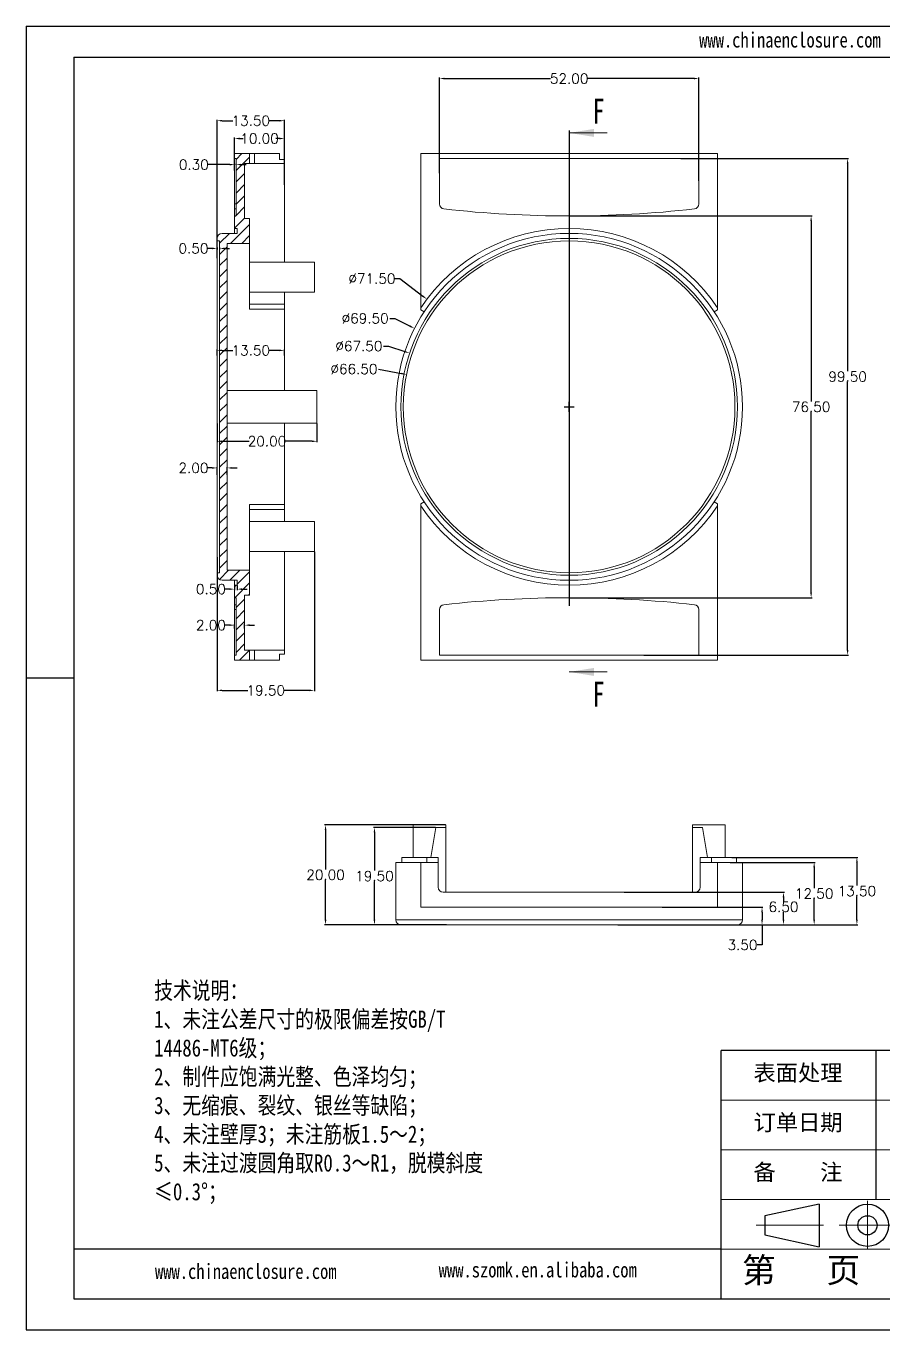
# Model space of a CAD drawing. Header units: inches. Extents: x 2145 to 2963, y 1126 to 1387.
# Drawn here: x 2145.4 to 2317.4, y 1125.7 to 1386.9 of the extents above; entities that cross this region are included whole.
import ezdxf

# ---------------------------------------------------------------- set-up
doc = ezdxf.new("R2010")
doc.units = ezdxf.units.IN
doc.header["$LTSCALE"] = 15
doc.linetypes.add('CENTER2', pattern=[28.575, 19.05, -3.175, 3.175, -3.175])
doc.linetypes.add('PHANTOM', pattern=[12.7, 6.35, -1.27, 1.27, -1.27, 1.27, -1.27])
doc.layers.add('文字', color=81, linetype='Continuous')
for name, color, linetype, lineweight in [('粗实线', 7, 'Continuous', 30), ('细实线', 3, 'Continuous', 9), ('细点划线', 2, 'CENTER2', 9)]:
    doc.layers.add(name, color=color, linetype=linetype, lineweight=lineweight)
doc.styles.add('SLDTEXTSTYLE6', font='TXT', dxfattribs={"width": 0.7})
doc.styles.get("Standard").update_dxf_attribs({"font": 'txt', "bigfont": 'gbcbig.shx'})
doc.styles.add('宋体', font='', dxfattribs={"width": 0.8, "height": 3.5})
doc.styles.get('宋体').set_extended_font_data('SimSun')
doc.dimstyles.new('2.5', dxfattribs={"dimtxt": 2, "dimasz": 1, "dimexe": 0.18, "dimexo": 0.0625, "dimgap": 0.09, "dimtad": 0, "dimtih": 1, "dimtoh": 1, "dimzin": 0, "dimdsep": 46, "dimtxsty": 'Standard', "dimcen": 1, "dimadec": 0, "dimazin": 2, "dimtfac": 1, "dimtofl": 0, "dimtmove": 0, "dimatfit": 3, "dimfxl": 0, "dimtolj": 1, "dimtzin": 0, "dimarcsym": 0})

# ---------------------------------------------------------------- blocks, each defined once
blk = doc.blocks.new('*D133')
at = {"color": 0, "lineweight": -2, "transparency": 16777216}
for p, q in [((2182.69, 1342.37), (2181.69, 1342.37)), ((2183.69, 1342.59), (2183.69, 1342.19)), ((2184.19, 1342.59), (2184.19, 1342.19)), ((2185.19, 1342.37), (2186.19, 1342.37))]:
    blk.add_line(p, q, dxfattribs=at)
at = {"color": 0, "transparency": 16777216}
for points in [[(2182.69, 1342.54), (2182.69, 1342.21), (2183.69, 1342.37)], [(2185.19, 1342.54), (2185.19, 1342.21), (2184.19, 1342.37)]]:
    blk.add_solid(points, dxfattribs=at)
at = {"layer": 'Defpoints', "color": 0, "transparency": 16777216}
for p in [(2183.69, 1342.65), (2183.69, 1342.37), (2184.19, 1342.65)]:
    blk.add_point(p, dxfattribs=at)
at = {"color": 0, "transparency": 16777216, "insert": (2178.94, 1342.37), "char_height": 2, "attachment_point": 5}
blk.add_mtext('\\A1;0.50', dxfattribs=at)
blk = doc.blocks.new('*D134')
at = {"color": 0, "lineweight": -2, "transparency": 16777216}
for p, q in [((2183.69, 1340.44), (2183.69, 1368.15)), ((2184.69, 1367.97), (2186.85, 1367.97)), ((2196.19, 1367.97), (2194.03, 1367.97)), ((2197.19, 1355.14), (2197.19, 1368.15))]:
    blk.add_line(p, q, dxfattribs=at)
at = {"color": 0, "transparency": 16777216}
for points in [[(2184.69, 1368.13), (2184.69, 1367.8), (2183.69, 1367.97)], [(2196.19, 1368.13), (2196.19, 1367.8), (2197.19, 1367.97)]]:
    blk.add_solid(points, dxfattribs=at)
at = {"layer": 'Defpoints', "color": 0, "transparency": 16777216}
for p in [(2183.69, 1367.97), (2197.19, 1355.08), (2183.69, 1340.38)]:
    blk.add_point(p, dxfattribs=at)
at = {"color": 0, "transparency": 16777216, "insert": (2190.44, 1367.97), "char_height": 2, "attachment_point": 5}
blk.add_mtext('\\A1;13.50', dxfattribs=at)
blk = doc.blocks.new('*D135')
at = {"color": 0, "lineweight": -2, "transparency": 16777216}
for p, q in [((2187.19, 1358.39), (2187.19, 1364.58)), ((2188.19, 1364.4), (2188.94, 1364.4)), ((2196.19, 1364.4), (2195.45, 1364.4)), ((2197.19, 1355.2), (2197.19, 1364.58))]:
    blk.add_line(p, q, dxfattribs=at)
at = {"color": 0, "transparency": 16777216}
for points in [[(2188.19, 1364.56), (2188.19, 1364.23), (2187.19, 1364.4)], [(2196.19, 1364.56), (2196.19, 1364.23), (2197.19, 1364.4)]]:
    blk.add_solid(points, dxfattribs=at)
at = {"layer": 'Defpoints', "color": 0, "transparency": 16777216}
for p in [(2187.19, 1364.4), (2187.19, 1358.33), (2197.19, 1355.14)]:
    blk.add_point(p, dxfattribs=at)
at = {"color": 0, "transparency": 16777216, "insert": (2192.19, 1364.4), "char_height": 2, "attachment_point": 5}
blk.add_mtext('\\A1;10.00', dxfattribs=at)
blk = doc.blocks.new('*D136')
at = {"color": 0, "lineweight": -2, "transparency": 16777216}
for p, q in [((2186.19, 1359.17), (2181.78, 1359.17)), ((2187.19, 1358.01), (2187.19, 1359.35)), ((2187.49, 1359.14), (2187.49, 1359.35)), ((2188.49, 1359.17), (2189.49, 1359.17))]:
    blk.add_line(p, q, dxfattribs=at)
at = {"color": 0, "transparency": 16777216}
for points in [[(2186.19, 1359.34), (2186.19, 1359), (2187.19, 1359.17)], [(2188.49, 1359.34), (2188.49, 1359), (2187.49, 1359.17)]]:
    blk.add_solid(points, dxfattribs=at)
at = {"layer": 'Defpoints', "color": 0, "transparency": 16777216}
for p in [(2187.19, 1359.17), (2187.49, 1359.08), (2187.19, 1357.95)]:
    blk.add_point(p, dxfattribs=at)
at = {"color": 0, "transparency": 16777216, "insert": (2179.02, 1359.17), "char_height": 2, "attachment_point": 5}
blk.add_mtext('\\A1;0.30', dxfattribs=at)
blk = doc.blocks.new('*D137')
at = {"color": 0, "lineweight": -2, "transparency": 16777216}
for p, q in [((2183.69, 1307.32), (2183.69, 1303.55)), ((2203.69, 1307.32), (2203.69, 1303.55)), ((2184.69, 1303.73), (2190.1, 1303.73)), ((2202.69, 1303.73), (2197.28, 1303.73))]:
    blk.add_line(p, q, dxfattribs=at)
at = {"color": 0, "transparency": 16777216}
for points in [[(2184.69, 1303.9), (2184.69, 1303.56), (2183.69, 1303.73)], [(2202.69, 1303.9), (2202.69, 1303.56), (2203.69, 1303.73)]]:
    blk.add_solid(points, dxfattribs=at)
at = {"layer": 'Defpoints', "color": 0, "transparency": 16777216}
for p in [(2183.69, 1307.38), (2203.69, 1307.38), (2203.69, 1303.73)]:
    blk.add_point(p, dxfattribs=at)
at = {"color": 0, "transparency": 16777216, "insert": (2193.69, 1303.73), "char_height": 2, "attachment_point": 5}
blk.add_mtext('\\A1;20.00', dxfattribs=at)
blk = doc.blocks.new('*D138')
at = {"color": 0, "lineweight": -2, "transparency": 16777216}
for p, q in [((2183.69, 1280.48), (2183.69, 1253.63)), ((2203.19, 1281.57), (2203.19, 1253.63)), ((2184.69, 1253.81), (2189.85, 1253.81)), ((2202.19, 1253.81), (2197.03, 1253.81))]:
    blk.add_line(p, q, dxfattribs=at)
at = {"color": 0, "transparency": 16777216}
for points in [[(2184.69, 1253.98), (2184.69, 1253.65), (2183.69, 1253.81)], [(2202.19, 1253.98), (2202.19, 1253.65), (2203.19, 1253.81)]]:
    blk.add_solid(points, dxfattribs=at)
at = {"layer": 'Defpoints', "color": 0, "transparency": 16777216}
for p in [(2183.69, 1280.54), (2203.19, 1281.63), (2183.69, 1253.81)]:
    blk.add_point(p, dxfattribs=at)
at = {"color": 0, "transparency": 16777216, "insert": (2193.44, 1253.81), "char_height": 2, "attachment_point": 5}
blk.add_mtext('\\A1;19.50', dxfattribs=at)
blk = doc.blocks.new('*D139')
at = {"color": 0, "lineweight": -2, "transparency": 16777216}
for p, q in [((2183.69, 1297.01), (2183.69, 1298.57)), ((2185.69, 1297.01), (2185.69, 1298.57)), ((2182.69, 1298.39), (2181.69, 1298.39)), ((2186.69, 1298.39), (2187.69, 1298.39))]:
    blk.add_line(p, q, dxfattribs=at)
at = {"color": 0, "transparency": 16777216}
for points in [[(2182.69, 1298.55), (2182.69, 1298.22), (2183.69, 1298.39)], [(2186.69, 1298.55), (2186.69, 1298.22), (2185.69, 1298.39)]]:
    blk.add_solid(points, dxfattribs=at)
at = {"layer": 'Defpoints', "color": 0, "transparency": 16777216}
for p in [(2183.69, 1298.39), (2183.69, 1296.95), (2185.69, 1296.95)]:
    blk.add_point(p, dxfattribs=at)
at = {"color": 0, "transparency": 16777216, "insert": (2178.94, 1298.39), "char_height": 2, "attachment_point": 5}
blk.add_mtext('\\A1;2.00', dxfattribs=at)
blk = doc.blocks.new('*D140')
at = {"color": 0, "lineweight": -2, "transparency": 16777216}
for p, q in [((2186.19, 1266.88), (2185.19, 1266.88)), ((2187.19, 1266.23), (2187.19, 1267.06)), ((2189.19, 1266.23), (2189.19, 1267.06)), ((2190.19, 1266.88), (2191.19, 1266.88))]:
    blk.add_line(p, q, dxfattribs=at)
at = {"color": 0, "transparency": 16777216}
for points in [[(2186.19, 1267.05), (2186.19, 1266.72), (2187.19, 1266.88)], [(2190.19, 1267.05), (2190.19, 1266.72), (2189.19, 1266.88)]]:
    blk.add_solid(points, dxfattribs=at)
at = {"layer": 'Defpoints', "color": 0, "transparency": 16777216}
for p in [(2187.19, 1266.88), (2187.19, 1266.17), (2189.19, 1266.17)]:
    blk.add_point(p, dxfattribs=at)
at = {"color": 0, "transparency": 16777216, "insert": (2182.44, 1266.88), "char_height": 2, "attachment_point": 5}
blk.add_mtext('\\A1;2.00', dxfattribs=at)
blk = doc.blocks.new('*D141')
at = {"color": 0, "lineweight": -2, "transparency": 16777216}
for p, q in [((2183.69, 1320.9), (2183.69, 1322.12)), ((2197.19, 1320.9), (2197.19, 1322.12)), ((2184.69, 1321.94), (2186.85, 1321.94)), ((2196.19, 1321.94), (2194.03, 1321.94))]:
    blk.add_line(p, q, dxfattribs=at)
at = {"color": 0, "transparency": 16777216}
for points in [[(2184.69, 1322.11), (2184.69, 1321.78), (2183.69, 1321.94)], [(2196.19, 1322.11), (2196.19, 1321.78), (2197.19, 1321.94)]]:
    blk.add_solid(points, dxfattribs=at)
at = {"layer": 'Defpoints', "color": 0, "transparency": 16777216}
for p in [(2183.69, 1321.94), (2183.69, 1320.84), (2197.19, 1320.84)]:
    blk.add_point(p, dxfattribs=at)
at = {"color": 0, "transparency": 16777216, "insert": (2190.44, 1321.94), "char_height": 2, "attachment_point": 5}
blk.add_mtext('\\A1;13.50', dxfattribs=at)
blk = doc.blocks.new('*D142')
at = {"color": 0, "lineweight": -2, "transparency": 16777216}
for p, q in [((2186.19, 1274.1), (2185.19, 1274.1)), ((2187.19, 1274.82), (2187.19, 1273.92)), ((2187.69, 1274.82), (2187.69, 1273.92)), ((2188.69, 1274.1), (2189.69, 1274.1))]:
    blk.add_line(p, q, dxfattribs=at)
at = {"color": 0, "transparency": 16777216}
for points in [[(2186.19, 1274.27), (2186.19, 1273.93), (2187.19, 1274.1)], [(2188.69, 1274.27), (2188.69, 1273.93), (2187.69, 1274.1)]]:
    blk.add_solid(points, dxfattribs=at)
at = {"layer": 'Defpoints', "color": 0, "transparency": 16777216}
for p in [(2187.19, 1274.88), (2187.19, 1274.1), (2187.69, 1274.88)]:
    blk.add_point(p, dxfattribs=at)
at = {"color": 0, "transparency": 16777216, "insert": (2182.44, 1274.1), "char_height": 2, "attachment_point": 5}
blk.add_mtext('\\A1;0.50', dxfattribs=at)
blk = doc.blocks.new('*D143')
at = {"color": 0, "lineweight": -2, "transparency": 16777216}
for p, q in [((2228.27, 1357.45), (2228.27, 1376.6)), ((2229.27, 1376.42), (2250.51, 1376.42)), ((2279.27, 1376.42), (2258.03, 1376.42)), ((2280.27, 1355.89), (2280.27, 1376.6))]:
    blk.add_line(p, q, dxfattribs=at)
at = {"color": 0, "transparency": 16777216}
for points in [[(2229.27, 1376.59), (2229.27, 1376.25), (2228.27, 1376.42)], [(2279.27, 1376.59), (2279.27, 1376.25), (2280.27, 1376.42)]]:
    blk.add_solid(points, dxfattribs=at)
at = {"layer": 'Defpoints', "color": 0, "transparency": 16777216}
for p in [(2280.27, 1376.42), (2228.27, 1357.39), (2280.27, 1355.83)]:
    blk.add_point(p, dxfattribs=at)
at = {"color": 0, "transparency": 16777216, "insert": (2254.27, 1376.42), "char_height": 2, "attachment_point": 5}
blk.add_mtext('\\A1;52.00', dxfattribs=at)
blk = doc.blocks.new('*D144')
at = {"color": 0, "lineweight": -2, "transparency": 16777216}
for p, q in [((2276.67, 1360.38), (2310.28, 1360.38)), ((2310.1, 1359.38), (2310.1, 1317.78)), ((2310.1, 1261.88), (2310.1, 1315.6)), ((2269.22, 1260.88), (2310.28, 1260.88))]:
    blk.add_line(p, q, dxfattribs=at)
at = {"color": 0, "transparency": 16777216}
for points in [[(2309.93, 1359.38), (2310.26, 1359.38), (2310.1, 1360.38)], [(2309.93, 1261.88), (2310.26, 1261.88), (2310.1, 1260.88)]]:
    blk.add_solid(points, dxfattribs=at)
at = {"layer": 'Defpoints', "color": 0, "transparency": 16777216}
for p in [(2276.61, 1360.38), (2269.15, 1260.88), (2310.1, 1260.88)]:
    blk.add_point(p, dxfattribs=at)
at = {"color": 0, "transparency": 16777216, "insert": (2310.1, 1316.69), "char_height": 2, "attachment_point": 5}
blk.add_mtext('\\A1;99.50', dxfattribs=at)
blk = doc.blocks.new('*D145')
at = {"color": 0, "lineweight": -2, "transparency": 16777216}
for p, q in [((2254.33, 1348.88), (2302.96, 1348.88)), ((2302.78, 1347.88), (2302.78, 1311.72)), ((2302.78, 1273.38), (2302.78, 1309.54)), ((2254.33, 1272.38), (2302.96, 1272.38))]:
    blk.add_line(p, q, dxfattribs=at)
at = {"color": 0, "transparency": 16777216}
for points in [[(2302.61, 1347.88), (2302.95, 1347.88), (2302.78, 1348.88)], [(2302.61, 1273.38), (2302.95, 1273.38), (2302.78, 1272.38)]]:
    blk.add_solid(points, dxfattribs=at)
at = {"layer": 'Defpoints', "color": 0, "transparency": 16777216}
for p in [(2254.27, 1348.88), (2302.78, 1348.88), (2254.27, 1272.38)]:
    blk.add_point(p, dxfattribs=at)
at = {"color": 0, "transparency": 16777216, "insert": (2302.78, 1310.63), "char_height": 2, "attachment_point": 5}
blk.add_mtext('\\A1;76.50', dxfattribs=at)
blk = doc.blocks.new('*D146')
at = {"color": 0, "lineweight": -2, "transparency": 16777216}
for p, q in [((2219.33, 1336.32), (2220.33, 1336.32)), ((2220.33, 1336.32), (2224.96, 1332.81)), ((2254.27, 1309.63), (2254.27, 1311.63)), ((2253.27, 1310.63), (2255.27, 1310.63))]:
    blk.add_line(p, q, dxfattribs=at)
at = {"color": 0, "transparency": 16777216}
blk.add_solid([(2225.07, 1332.94), (2224.86, 1332.68), (2225.76, 1332.21)], dxfattribs=at)
at = {"layer": 'Defpoints', "color": 0, "transparency": 16777216}
for p in [(2225.76, 1332.21), (2282.78, 1289.06)]:
    blk.add_point(p, dxfattribs=at)
at = {"color": 0, "transparency": 16777216, "insert": (2214.74, 1336.32), "char_height": 2, "attachment_point": 5}
blk.add_mtext('\\A1;∅71.50', dxfattribs=at)
blk = doc.blocks.new('*D147')
at = {"color": 0, "lineweight": -2, "transparency": 16777216}
for p, q in [((2218.3, 1328.35), (2219.3, 1328.35)), ((2219.3, 1328.35), (2222.38, 1326.79)), ((2254.27, 1309.63), (2254.27, 1311.63)), ((2253.27, 1310.63), (2255.27, 1310.63))]:
    blk.add_line(p, q, dxfattribs=at)
at = {"color": 0, "transparency": 16777216}
blk.add_solid([(2222.45, 1326.94), (2222.3, 1326.64), (2223.27, 1326.34)], dxfattribs=at)
at = {"layer": 'Defpoints', "color": 0, "transparency": 16777216}
for p in [(2223.27, 1326.34), (2285.27, 1294.93)]:
    blk.add_point(p, dxfattribs=at)
at = {"color": 0, "transparency": 16777216, "insert": (2213.37, 1328.35), "char_height": 2, "attachment_point": 5}
blk.add_mtext('\\A1;∅69.50', dxfattribs=at)
blk = doc.blocks.new('*D148')
at = {"color": 0, "lineweight": -2, "transparency": 16777216}
for p, q in [((2217.03, 1322.81), (2218.03, 1322.81)), ((2218.03, 1322.81), (2221.33, 1321.71)), ((2254.27, 1309.63), (2254.27, 1311.63)), ((2253.27, 1310.63), (2255.27, 1310.63))]:
    blk.add_line(p, q, dxfattribs=at)
at = {"color": 0, "transparency": 16777216}
blk.add_solid([(2221.38, 1321.86), (2221.28, 1321.55), (2222.28, 1321.39)], dxfattribs=at)
at = {"layer": 'Defpoints', "color": 0, "transparency": 16777216}
for p in [(2222.28, 1321.39), (2286.26, 1299.88)]:
    blk.add_point(p, dxfattribs=at)
at = {"color": 0, "transparency": 16777216, "insert": (2212.11, 1322.81), "char_height": 2, "attachment_point": 5}
blk.add_mtext('\\A1;∅67.50', dxfattribs=at)
blk = doc.blocks.new('*D149')
at = {"color": 0, "lineweight": -2, "transparency": 16777216}
for p, q in [((2216.04, 1318.21), (2220.67, 1317.29)), ((2254.27, 1309.63), (2254.27, 1311.63)), ((2253.27, 1310.63), (2255.27, 1310.63))]:
    blk.add_line(p, q, dxfattribs=at)
at = {"color": 0, "transparency": 16777216}
blk.add_solid([(2220.71, 1317.45), (2220.64, 1317.13), (2221.65, 1317.1)], dxfattribs=at)
at = {"layer": 'Defpoints', "color": 0, "transparency": 16777216}
for p in [(2221.65, 1317.1), (2286.89, 1304.17)]:
    blk.add_point(p, dxfattribs=at)
at = {"color": 0, "transparency": 16777216, "insert": (2211.12, 1318.21), "char_height": 2, "attachment_point": 5}
blk.add_mtext('\\A1;∅66.50', dxfattribs=at)
blk = doc.blocks.new('*D150')
at = {"color": 0, "lineweight": -2, "transparency": 16777216}
for p, q in [((2272.94, 1210.35), (2293.12, 1210.35)), ((2292.94, 1209.35), (2292.94, 1207.85)), ((2272.94, 1206.85), (2293.12, 1206.85)), ((2292.94, 1206.85), (2292.94, 1202.8)), ((2292.94, 1202.8), (2291.94, 1202.8))]:
    blk.add_line(p, q, dxfattribs=at)
at = {"color": 0, "transparency": 16777216}
for points in [[(2292.78, 1209.35), (2293.11, 1209.35), (2292.94, 1210.35)], [(2292.78, 1207.85), (2293.11, 1207.85), (2292.94, 1206.85)]]:
    blk.add_solid(points, dxfattribs=at)
at = {"layer": 'Defpoints', "color": 0, "transparency": 16777216}
for p in [(2272.88, 1210.35), (2272.88, 1206.85), (2292.94, 1206.85)]:
    blk.add_point(p, dxfattribs=at)
at = {"color": 0, "transparency": 16777216, "insert": (2289.02, 1202.8), "char_height": 2, "attachment_point": 5}
blk.add_mtext('\\A1;3.50', dxfattribs=at)
blk = doc.blocks.new('*D151')
at = {"color": 0, "lineweight": -2, "transparency": 16777216}
for p, q in [((2265.29, 1213.35), (2297.42, 1213.35)), ((2297.24, 1212.35), (2297.24, 1211.53)), ((2297.24, 1207.85), (2297.24, 1209.35)), ((2264.04, 1206.85), (2297.42, 1206.85))]:
    blk.add_line(p, q, dxfattribs=at)
at = {"color": 0, "transparency": 16777216}
for points in [[(2297.08, 1212.35), (2297.41, 1212.35), (2297.24, 1213.35)], [(2297.08, 1207.85), (2297.41, 1207.85), (2297.24, 1206.85)]]:
    blk.add_solid(points, dxfattribs=at)
at = {"layer": 'Defpoints', "color": 0, "transparency": 16777216}
for p in [(2265.23, 1213.35), (2297.24, 1213.35), (2263.98, 1206.85)]:
    blk.add_point(p, dxfattribs=at)
at = {"color": 0, "transparency": 16777216, "insert": (2297.24, 1210.44), "char_height": 2, "attachment_point": 5}
blk.add_mtext('\\A1;6.50', dxfattribs=at)
blk = doc.blocks.new('*D152')
at = {"color": 0, "lineweight": -2, "transparency": 16777216}
for p, q in [((2286.58, 1219.35), (2303.57, 1219.35)), ((2303.39, 1218.35), (2303.39, 1214.19)), ((2303.39, 1207.85), (2303.39, 1212.01)), ((2284.04, 1206.85), (2303.57, 1206.85))]:
    blk.add_line(p, q, dxfattribs=at)
at = {"color": 0, "transparency": 16777216}
for points in [[(2303.23, 1218.35), (2303.56, 1218.35), (2303.39, 1219.35)], [(2303.23, 1207.85), (2303.56, 1207.85), (2303.39, 1206.85)]]:
    blk.add_solid(points, dxfattribs=at)
at = {"layer": 'Defpoints', "color": 0, "transparency": 16777216}
for p in [(2286.52, 1219.35), (2283.98, 1206.85), (2303.39, 1206.85)]:
    blk.add_point(p, dxfattribs=at)
at = {"color": 0, "transparency": 16777216, "insert": (2303.39, 1213.1), "char_height": 2, "attachment_point": 5}
blk.add_mtext('\\A1;12.50', dxfattribs=at)
blk = doc.blocks.new('*D153')
at = {"color": 0, "lineweight": -2, "transparency": 16777216}
for p, q in [((2286.86, 1220.35), (2312.14, 1220.35)), ((2311.96, 1219.35), (2311.96, 1214.69)), ((2311.96, 1207.85), (2311.96, 1212.51)), ((2285.65, 1206.85), (2312.14, 1206.85))]:
    blk.add_line(p, q, dxfattribs=at)
at = {"color": 0, "transparency": 16777216}
for points in [[(2311.8, 1219.35), (2312.13, 1219.35), (2311.96, 1220.35)], [(2311.8, 1207.85), (2312.13, 1207.85), (2311.96, 1206.85)]]:
    blk.add_solid(points, dxfattribs=at)
at = {"layer": 'Defpoints', "color": 0, "transparency": 16777216}
for p in [(2286.8, 1220.35), (2311.96, 1220.35), (2285.59, 1206.85)]:
    blk.add_point(p, dxfattribs=at)
at = {"color": 0, "transparency": 16777216, "insert": (2311.96, 1213.6), "char_height": 2, "attachment_point": 5}
blk.add_mtext('\\A1;13.50', dxfattribs=at)
blk = doc.blocks.new('*D154')
at = {"color": 0, "lineweight": -2, "transparency": 16777216}
for p, q in [((2227.46, 1226.35), (2215.06, 1226.35)), ((2215.24, 1225.35), (2215.24, 1217.69)), ((2215.24, 1207.85), (2215.24, 1215.51)), ((2227.09, 1206.85), (2215.06, 1206.85))]:
    blk.add_line(p, q, dxfattribs=at)
at = {"color": 0, "transparency": 16777216}
for points in [[(2215.07, 1225.35), (2215.4, 1225.35), (2215.24, 1226.35)], [(2215.07, 1207.85), (2215.4, 1207.85), (2215.24, 1206.85)]]:
    blk.add_solid(points, dxfattribs=at)
at = {"layer": 'Defpoints', "color": 0, "transparency": 16777216}
for p in [(2215.24, 1226.35), (2227.52, 1226.35), (2227.15, 1206.85)]:
    blk.add_point(p, dxfattribs=at)
at = {"color": 0, "transparency": 16777216, "insert": (2215.24, 1216.6), "char_height": 2, "attachment_point": 5}
blk.add_mtext('\\A1;19.50', dxfattribs=at)
blk = doc.blocks.new('*D155')
at = {"color": 0, "lineweight": -2, "transparency": 16777216}
for p, q in [((2229.46, 1226.85), (2205.25, 1226.85)), ((2205.43, 1225.85), (2205.43, 1217.94)), ((2205.43, 1207.85), (2205.43, 1215.76)), ((2229.66, 1206.85), (2205.25, 1206.85))]:
    blk.add_line(p, q, dxfattribs=at)
at = {"color": 0, "transparency": 16777216}
for points in [[(2205.26, 1225.85), (2205.59, 1225.85), (2205.43, 1226.85)], [(2205.26, 1207.85), (2205.59, 1207.85), (2205.43, 1206.85)]]:
    blk.add_solid(points, dxfattribs=at)
at = {"layer": 'Defpoints', "color": 0, "transparency": 16777216}
for p in [(2205.43, 1226.85), (2229.52, 1226.85), (2229.72, 1206.85)]:
    blk.add_point(p, dxfattribs=at)
at = {"color": 0, "transparency": 16777216, "insert": (2205.43, 1216.85), "char_height": 2, "attachment_point": 5}
blk.add_mtext('\\A1;20.00', dxfattribs=at)

msp = doc.modelspace()

# ---------------------------------------------------------------- hatches: boundary and pattern name
at = {"linetype": 'Continuous', "lineweight": 0}
h = msp.add_hatch(dxfattribs=at)
h.set_pattern_fill('ANSI31', color=4, scale=0.5, style=0)
h.set_pattern_definition([(45, (16.8203, 0), (-1.122532, 1.122532), [])])
edge = h.paths.add_edge_path(flags=0)
edge.add_line((2187.694, 1275.884), (2187.694, 1274.884))
edge.add_line((2187.694, 1274.884), (2187.194, 1274.884))
edge.add_line((2187.194, 1274.884), (2187.194, 1272.384))
edge.add_line((2187.194, 1272.384), (2187.494, 1272.384))
edge.add_line((2187.494, 1272.384), (2187.494, 1260.884))
edge.add_line((2187.494, 1260.884), (2187.194, 1260.884))
edge.add_line((2187.194, 1260.884), (2187.194, 1259.884))
edge.add_line((2187.194, 1259.884), (2190.194, 1259.884))
edge.add_line((2190.194, 1259.884), (2190.194, 1261.884))
edge.add_line((2190.194, 1261.884), (2189.194, 1261.884))
edge.add_line((2189.194, 1261.884), (2189.194, 1272.884))
edge.add_line((2189.194, 1272.884), (2190.194, 1272.884))
edge.add_line((2190.194, 1272.884), (2190.194, 1277.884))
edge.add_line((2190.194, 1277.884), (2185.694, 1277.884))
edge.add_line((2185.694, 1277.884), (2185.694, 1343.384))
edge.add_line((2185.694, 1343.384), (2190.194, 1343.384))
edge.add_line((2190.194, 1343.384), (2190.194, 1348.384))
edge.add_line((2190.194, 1348.384), (2189.194, 1348.384))
edge.add_line((2189.194, 1348.384), (2189.194, 1359.384))
edge.add_line((2189.194, 1359.384), (2190.194, 1359.384))
edge.add_line((2190.194, 1359.384), (2190.194, 1361.384))
edge.add_line((2190.194, 1361.384), (2187.194, 1361.384))
edge.add_line((2187.194, 1361.384), (2187.194, 1360.384))
edge.add_line((2187.194, 1360.384), (2187.494, 1360.384))
edge.add_line((2187.494, 1360.384), (2187.494, 1348.884))
edge.add_line((2187.494, 1348.884), (2187.194, 1348.884))
edge.add_line((2187.194, 1348.884), (2187.194, 1346.384))
edge.add_line((2187.194, 1346.384), (2187.694, 1346.384))
edge.add_line((2187.694, 1346.384), (2187.694, 1345.384))
edge.add_line((2187.694, 1345.384), (2184.694, 1345.384))
edge.add_arc((2184.694, 1344.384), 1, 90, 180)
edge.add_line((2183.694, 1344.384), (2183.694, 1343.884))
edge.add_line((2183.694, 1343.884), (2184.194, 1343.884))
edge.add_line((2184.194, 1343.884), (2184.194, 1277.384))
edge.add_line((2184.194, 1277.384), (2183.694, 1277.384))
edge.add_line((2183.694, 1277.384), (2183.694, 1276.884))
edge.add_arc((2184.694, 1276.884), 1, 180, 270)
edge.add_line((2184.694, 1275.884), (2187.694, 1275.884))

# ---------------------------------------------------------------- linework, layer by layer
for p, q in [((2145.384, 1386.93), (2514.9, 1386.93)), ((2145.384, 1386.93), (2145.384, 1125.657)), ((2154.946, 1380.709), (2508.679, 1380.709)), ((2154.946, 1380.709), (2154.946, 1131.877)), ((2154.946, 1256.293), (2145.384, 1256.293)), ((2145.384, 1246.617), (2145.384, 1125.657)), ((2359.38, 1181.644), (2284.73, 1181.644)), ((2284.73, 1131.877), (2284.73, 1181.644)), ((2315.834, 1151.784), (2315.834, 1181.644)), ((2284.73, 1141.831), (2154.946, 1141.831)), ((2154.946, 1131.877), (2508.679, 1131.877)), ((2145.384, 1125.657), (2514.9, 1125.657)), ((2145.384, 1125.657), (2316.456, 1125.657))]:
    msp.add_line(p, q)
at = {"color": 1, "linetype": 'PHANTOM', "lineweight": 30}
msp.add_line((2254.269, 1366.004), (2254.269, 1255.51), dxfattribs=at)
at = {"color": 7, "linetype": 'Continuous', "lineweight": 0}
for p, q in [((2261.869, 1365.521), (2254.269, 1365.521)), ((2261.869, 1257.51), (2254.269, 1257.51))]:
    msp.add_line(p, q, dxfattribs=at)
at = {"color": 7, "linetype": 'Continuous', "lineweight": 15}
for p, q in [((2187.194, 1361.384), (2187.194, 1360.384)), ((2187.194, 1361.384), (2190.194, 1361.384)), ((2190.194, 1361.384), (2190.194, 1359.384)), ((2190.194, 1361.384), (2191.194, 1361.384)), ((2191.194, 1361.384), (2191.194, 1359.384)), ((2191.194, 1361.384), (2196.194, 1361.384)), ((2196.194, 1361.384), (2196.194, 1360.184)), ((2224.519, 1361.384), (2284.019, 1361.384)), ((2224.519, 1330.458), (2224.519, 1361.384)), ((2284.019, 1361.384), (2284.019, 1330.458)), ((2187.494, 1360.384), (2187.194, 1360.384)), ((2187.194, 1351.277), (2187.194, 1360.384)), ((2187.494, 1348.884), (2187.494, 1360.384)), ((2189.194, 1359.384), (2189.194, 1348.384)), ((2189.194, 1359.384), (2190.194, 1359.384)), ((2191.194, 1359.384), (2190.194, 1359.384)), ((2191.194, 1359.384), (2197.194, 1359.384)), ((2196.194, 1360.184), (2197.194, 1360.184)), ((2197.194, 1359.384), (2197.194, 1360.184)), ((2197.194, 1339.634), (2197.194, 1359.384)), ((2228.269, 1360.384), (2280.269, 1360.384)), ((2228.269, 1351.277), (2228.269, 1360.384)), ((2280.269, 1360.384), (2280.269, 1351.277)), ((2187.194, 1351.277), (2187.494, 1351.277)), ((2187.194, 1350.283), (2187.194, 1351.277)), ((2187.494, 1350.283), (2187.194, 1350.283)), ((2187.194, 1348.884), (2187.194, 1346.384)), ((2187.194, 1348.884), (2187.494, 1348.884)), ((2190.194, 1348.384), (2189.194, 1348.384)), ((2190.194, 1348.384), (2190.194, 1343.384)), ((2187.194, 1346.384), (2187.694, 1346.384)), ((2187.194, 1346.384), (2187.194, 1345.384)), ((2187.694, 1345.384), (2187.694, 1346.384)), ((2183.694, 1343.884), (2183.694, 1344.384)), ((2183.694, 1343.884), (2184.194, 1343.884)), ((2183.694, 1343.884), (2183.694, 1277.384)), ((2184.194, 1277.384), (2184.194, 1343.884)), ((2187.694, 1345.384), (2184.694, 1345.384)), ((2190.194, 1343.384), (2185.694, 1343.384)), ((2185.694, 1277.884), (2185.694, 1343.384)), ((2190.194, 1330.203), (2190.194, 1343.384)), ((2203.194, 1339.634), (2190.194, 1339.634)), ((2203.194, 1333.634), (2203.194, 1339.634)), ((2203.194, 1333.634), (2190.194, 1333.634)), ((2197.194, 1331.177), (2197.194, 1333.634)), ((2197.194, 1331.177), (2190.194, 1331.177)), ((2197.194, 1330.203), (2190.194, 1330.203)), ((2197.194, 1331.177), (2197.194, 1330.203)), ((2197.194, 1330.203), (2197.194, 1313.884)), ((2224.519, 1330.095), (2224.519, 1330.458)), ((2225.189, 1329.657), (2224.519, 1330.095)), ((2283.35, 1329.657), (2284.019, 1330.095)), ((2284.019, 1330.458), (2284.019, 1330.095)), ((2203.694, 1313.884), (2185.694, 1313.884)), ((2203.694, 1313.884), (2203.694, 1307.384)), ((2185.694, 1307.384), (2203.694, 1307.384)), ((2197.194, 1307.384), (2197.194, 1291.065)), ((2197.194, 1291.065), (2190.194, 1291.065)), ((2190.194, 1291.065), (2190.194, 1277.884)), ((2197.194, 1290.091), (2197.194, 1291.065)), ((2225.189, 1291.611), (2224.519, 1291.173)), ((2224.519, 1290.81), (2224.519, 1291.173)), ((2224.519, 1259.884), (2224.519, 1290.81)), ((2283.35, 1291.611), (2284.019, 1291.173)), ((2284.019, 1291.173), (2284.019, 1290.81)), ((2284.019, 1290.81), (2284.019, 1259.884)), ((2197.194, 1290.091), (2190.194, 1290.091)), ((2197.194, 1287.634), (2197.194, 1290.091)), ((2203.194, 1287.634), (2190.194, 1287.634)), ((2203.194, 1287.634), (2203.194, 1281.634)), ((2203.194, 1281.634), (2190.194, 1281.634)), ((2197.194, 1261.884), (2197.194, 1281.634)), ((2185.694, 1277.884), (2190.194, 1277.884)), ((2190.194, 1277.884), (2190.194, 1272.884)), ((2183.694, 1276.884), (2183.694, 1277.384)), ((2184.194, 1277.384), (2183.694, 1277.384)), ((2184.694, 1275.884), (2187.694, 1275.884)), ((2187.194, 1275.884), (2187.194, 1274.884)), ((2187.694, 1274.884), (2187.694, 1275.884)), ((2187.194, 1274.884), (2187.194, 1272.384)), ((2187.694, 1274.884), (2187.194, 1274.884)), ((2189.194, 1272.884), (2190.194, 1272.884)), ((2189.194, 1272.884), (2189.194, 1261.884)), ((2187.194, 1272.384), (2187.494, 1272.384)), ((2187.194, 1270.985), (2187.494, 1270.985)), ((2187.194, 1269.991), (2187.194, 1270.985)), ((2187.494, 1269.991), (2187.194, 1269.991)), ((2187.194, 1269.991), (2187.194, 1260.884)), ((2187.494, 1260.884), (2187.494, 1272.384)), ((2228.269, 1269.991), (2228.269, 1260.884)), ((2280.269, 1260.884), (2280.269, 1269.991)), ((2187.194, 1260.884), (2187.194, 1259.884)), ((2187.494, 1260.884), (2187.194, 1260.884)), ((2190.194, 1259.884), (2187.194, 1259.884)), ((2190.194, 1261.884), (2189.194, 1261.884)), ((2190.194, 1259.884), (2190.194, 1261.884)), ((2190.194, 1261.884), (2191.194, 1261.884)), ((2191.194, 1259.884), (2190.194, 1259.884)), ((2191.194, 1261.884), (2191.194, 1259.884)), ((2191.194, 1261.884), (2197.194, 1261.884)), ((2191.194, 1259.884), (2196.194, 1259.884)), ((2196.194, 1261.084), (2197.194, 1261.084)), ((2196.194, 1261.084), (2196.194, 1259.884)), ((2197.194, 1261.884), (2197.194, 1261.084)), ((2284.019, 1259.884), (2224.519, 1259.884)), ((2228.269, 1260.884), (2280.269, 1260.884)), ((2223.019, 1226.85), (2223.019, 1220.35)), ((2223.019, 1226.85), (2229.519, 1226.85)), ((2226.519, 1220.35), (2227.519, 1226.35)), ((2229.519, 1226.35), (2227.519, 1226.35)), ((2229.519, 1226.35), (2229.519, 1226.85)), ((2229.519, 1226.35), (2229.519, 1213.35)), ((2279.019, 1226.85), (2279.019, 1226.35)), ((2279.019, 1226.85), (2285.519, 1226.85)), ((2279.019, 1226.35), (2281.019, 1226.35)), ((2279.019, 1226.35), (2279.019, 1213.35)), ((2282.019, 1220.35), (2281.019, 1226.35)), ((2285.519, 1220.35), (2285.519, 1226.85)), ((2220.719, 1220.35), (2220.719, 1219.35)), ((2225.719, 1220.35), (2220.719, 1220.35)), ((2225.719, 1219.35), (2225.719, 1220.35)), ((2228.019, 1220.35), (2225.719, 1220.35)), ((2228.019, 1219.35), (2228.019, 1220.35)), ((2280.519, 1220.35), (2282.819, 1220.35)), ((2280.519, 1219.35), (2280.519, 1220.35)), ((2282.819, 1219.35), (2282.819, 1220.35)), ((2282.819, 1220.35), (2287.819, 1220.35)), ((2287.819, 1219.35), (2287.819, 1220.35)), ((2219.519, 1219.35), (2219.519, 1207.85)), ((2219.519, 1219.35), (2224.519, 1219.35)), ((2224.519, 1219.35), (2228.019, 1219.35)), ((2224.519, 1210.35), (2224.519, 1219.35)), ((2228.019, 1214.35), (2228.019, 1219.35)), ((2284.019, 1219.35), (2280.519, 1219.35)), ((2280.519, 1219.35), (2280.519, 1214.35)), ((2284.019, 1210.35), (2284.019, 1219.35)), ((2289.019, 1219.35), (2284.019, 1219.35)), ((2289.019, 1207.85), (2289.019, 1219.35)), ((2279.519, 1213.35), (2229.019, 1213.35)), ((2224.519, 1210.35), (2284.019, 1210.35)), ((2288.019, 1206.85), (2220.519, 1206.85))]:
    msp.add_line(p, q, dxfattribs=at)
at = {"color": 8, "linetype": 'Continuous', "lineweight": 15}
msp.add_line((2219.519, 1207.85), (2289.019, 1207.85), dxfattribs=at)
at = {"color": 7, "linetype": 'Continuous', "lineweight": 15}
for radius in [34.75, 33.75, 33.25]:
    msp.add_circle((2254.269, 1310.634), radius, dxfattribs=at)
for centre, radius, start, end in [((2229.269, 1351.277), 1, 180, 263.64129), ((2279.269, 1351.277), 1, 276.35871, 0), ((2254.269, 1310.634), 35.75, 33.67792, 146.32208), ((2184.694, 1344.384), 1, 90, 180), ((2254.269, 1310.634), 35.75, 213.67792, 326.32208), ((2184.694, 1276.884), 1, 180, 270), ((2229.269, 1269.991), 1, 96.35871, 180), ((2279.269, 1269.991), 1, 0, 83.64129), ((2229.019, 1214.35), 1, 180, 270), ((2279.519, 1214.35), 1, 270, 0), ((2220.519, 1207.85), 1, 180, 270), ((2288.019, 1207.85), 1, 270, 0)]:
    msp.add_arc(centre, radius, start, end, dxfattribs=at)
for points in [[(2187.194, 1348.884), (2187.194, 1348.884), (2187.194, 1349.35), (2187.194, 1350.283)], [(2279.38, 1350.283), (2262.64, 1348.418), (2245.899, 1348.418), (2229.159, 1350.283)], [(2279.38, 1270.985), (2262.64, 1272.85), (2245.899, 1272.85), (2229.159, 1270.985)], [(2187.194, 1272.384), (2187.194, 1272.384), (2187.194, 1271.918), (2187.194, 1270.985)]]:
    msp.add_open_spline(points, degree=3, dxfattribs=at)
at = {"color": 7, "linetype": 'Continuous', "lineweight": 0}
for points in [[(2254.269, 1365.521), (2259.269, 1364.721), (2259.269, 1366.321)], [(2254.269, 1257.51), (2259.269, 1256.71), (2259.269, 1258.31)]]:
    msp.add_solid(points, dxfattribs=at)
at = {"layer": '粗实线', "color": 7}
for p, q in [((2304.402, 1150.853), (2293.526, 1148.548)), ((2304.402, 1150.853), (2304.402, 1142.33)), ((2293.526, 1148.548), (2293.526, 1144.702)), ((2293.526, 1144.702), (2304.402, 1142.33))]:
    msp.add_line(p, q, dxfattribs=at)
for radius in [4.228, 1.923]:
    msp.add_circle((2314.081, 1146.625), radius, dxfattribs=at)
at = {"layer": '细实线', "color": 7}
for p, q in [((2359.38, 1171.691), (2284.73, 1171.691)), ((2359.38, 1161.737), (2284.73, 1161.737)), ((2508.679, 1151.784), (2284.73, 1151.784)), ((2359.38, 1141.831), (2284.73, 1141.831))]:
    msp.add_line(p, q, dxfattribs=at)
at = {"layer": '细点划线', "color": 7}
for p, q in [((2314.081, 1151.492), (2314.081, 1141.831)), ((2291.792, 1146.625), (2305.235, 1146.625)), ((2308.426, 1146.625), (2319.354, 1146.625))]:
    msp.add_line(p, q, dxfattribs=at)

# ---------------------------------------------------------------- texts
at = {"color": 7, "linetype": 'Continuous', "char_height": 5, "attachment_point": 1, "style": 'SLDTEXTSTYLE6'}
for insert in [(2258.964, 1372.381), (2258.964, 1255.55)]:
    msp.add_mtext('F', dxfattribs=dict(at, insert=insert))
at = {"char_height": 3.27331, "width": 1860.38356, "attachment_point": 1}
for s, insert in [('{\\fSimHei|b0|i0|c134|p49;表面处理}', (2291.222, 1178.819)), ('{\\fSimHei|b0|i0|c134|p49;订单日期}', (2291.222, 1168.866)), ('{\\fSimHei|b0|i0|c134|p49;备    注}', (2291.222, 1158.913))]:
    msp.add_mtext(s, dxfattribs=dict(at, insert=insert))
at = {"layer": '文字', "color": 0, "attachment_point": 1, "style": '宋体'}
for s, insert, char_height, width in [('www.chinaenclosure.com', (2280.335, 1385.676), 3.04128, 53.43237), ('{\\H1.111x;技术说明：\\P1、未注公差尺寸的极限偏差按GB/T 14486-MT6级；\\P2、制件应饱满光整、色泽均匀；\\P3、无缩痕、裂纹、银丝等缺陷；\\P4、未注壁厚3；未注筋板1.5～2；\\P5、未注过渡圆角取R0.3～R1，脱模斜度≤0.3%%D；}', (2171.067, 1195.416), 3.1104, 70.05991), ('www.szomk.en.alibaba.com', (2228.115, 1139.219), 3.04128, 53.43237), ('www.chinaenclosure.com', (2171.23, 1138.918), 3.04128, 53.43237)]:
    msp.add_mtext(s, dxfattribs=dict(at, insert=insert, char_height=char_height, width=width))
at = {"layer": '细实线', "color": 7, "insert": (2288.918, 1140.12), "char_height": 4.97664, "width": 37.3248, "attachment_point": 1}
msp.add_mtext('{\\fSimSun|b0|i0|c134|p54;第   页}', dxfattribs=at)

# ---------------------------------------------------------------- dimensions: what is measured, and where the dimension line sits
for base, p1, p2, picture, middle in [((2280.269, 1376.419), (2228.269, 1357.389), (2280.269, 1355.83), '*D143', (2254.269, 1376.419)), ((2183.694, 1367.966), (2197.194, 1355.076), (2183.694, 1340.379), '*D134', (2190.444, 1367.966)), ((2187.194, 1364.396), (2197.194, 1355.138), (2187.194, 1358.327), '*D135', (2192.194, 1364.396)), ((2183.694, 1342.373), (2184.194, 1342.652), (2183.694, 1342.652), '*D133', (2178.937, 1342.373)), ((2183.694, 1321.945), (2197.194, 1320.839), (2183.694, 1320.839), '*D141', (2190.444, 1321.945)), ((2203.694, 1303.73), (2183.694, 1307.384), (2203.694, 1307.384), '*D137', (2193.694, 1303.73)), ((2183.694, 1298.387), (2185.694, 1296.951), (2183.694, 1296.951), '*D139', (2178.937, 1298.387)), ((2187.194, 1274.101), (2187.694, 1274.884), (2187.194, 1274.884), '*D142', (2182.437, 1274.101)), ((2187.194, 1266.882), (2189.194, 1266.167), (2187.194, 1266.167), '*D140', (2182.437, 1266.882))]:
    dim = msp.add_linear_dim(base=base, p1=p1, p2=p2, dimstyle='2.5')
    dim.commit()
    dim.dimension.update_dxf_attribs({"geometry": picture, "text_midpoint": middle})
for base, p1, p2, picture, middle in [((2187.194, 1359.169), (2187.494, 1359.079), (2187.194, 1357.945), '*D136', (2179.023, 1359.169)), ((2183.694, 1253.812), (2203.194, 1281.634), (2183.694, 1280.541), '*D138', (2193.444, 1253.812))]:
    dim = msp.add_linear_dim(base=base, p1=p1, p2=p2, dimstyle='2.5')
    dim.commit()
    dim.dimension.update_dxf_attribs({"geometry": picture, "text_midpoint": middle, "dimtype": 160})
for base, p1, p2, picture, middle in [((2310.096, 1260.884), (2276.611, 1360.384), (2269.154, 1260.884), '*D144', (2310.096, 1316.692)), ((2302.78, 1348.884), (2254.269, 1272.384), (2254.269, 1348.884), '*D145', (2302.78, 1310.634)), ((2297.242, 1213.35), (2263.981, 1206.85), (2265.225, 1213.35), '*D151', (2297.242, 1210.436)), ((2292.944, 1206.85), (2272.88, 1210.35), (2272.88, 1206.85), '*D150', (2289.021, 1202.803))]:
    dim = msp.add_linear_dim(base=base, p1=p1, p2=p2, angle=90, dimstyle='2.5')
    dim.commit()
    dim.dimension.update_dxf_attribs({"geometry": picture, "text_midpoint": middle, "dimtype": 160})
for p1, p2, picture, middle in [((2282.777, 1289.061), (2225.762, 1332.207), '*D146', (2214.741, 1336.317)), ((2285.268, 1294.929), (2223.271, 1326.339), '*D147', (2213.372, 1328.353)), ((2286.261, 1299.881), (2222.278, 1321.387), '*D148', (2212.108, 1322.814)), ((2286.885, 1304.171), (2221.654, 1317.097), '*D149', (2216.043, 1318.209))]:
    dim = msp.add_diameter_dim_2p(p1=p1, p2=p2, dimstyle='2.5')
    dim.commit()
    dim.dimension.update_dxf_attribs({"geometry": picture, "text_midpoint": middle, "dimtype": 163})
for base, p1, p2, picture, middle in [((2205.425, 1226.85), (2229.724, 1206.85), (2229.519, 1226.85), '*D155', (2205.425, 1216.85)), ((2215.238, 1226.35), (2227.154, 1206.85), (2227.519, 1226.35), '*D154', (2215.238, 1216.6)), ((2311.965, 1220.35), (2285.585, 1206.85), (2286.802, 1220.35), '*D153', (2311.965, 1213.6)), ((2303.394, 1206.85), (2286.519, 1219.35), (2283.98, 1206.85), '*D152', (2303.394, 1213.1))]:
    dim = msp.add_linear_dim(base=base, p1=p1, p2=p2, angle=90, dimstyle='2.5')
    dim.commit()
    dim.dimension.update_dxf_attribs({"geometry": picture, "text_midpoint": middle})

doc.saveas('drawing.dxf')
